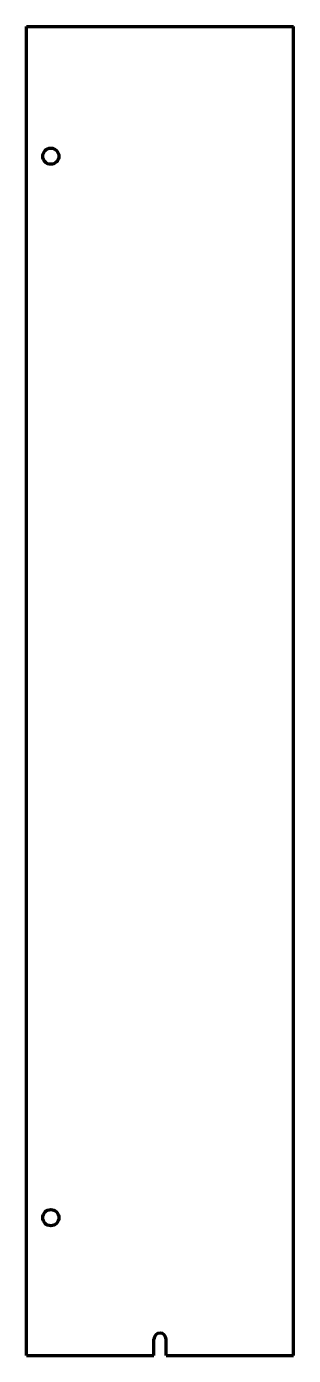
# Model space of a CAD drawing. Header units: inches. Extents: x 0 to 16.5, y 0 to 82.
import ezdxf

# ---------------------------------------------------------------- set-up
doc = ezdxf.new("R2010")
doc.units = ezdxf.units.IN
doc.header["$MEASUREMENT"] = 0
doc.layers.get('0').update_dxf_attribs({"linetype": 'CONTINUOUS'})

msp = doc.modelspace()

# ---------------------------------------------------------------- linework, layer by layer
at = {"color": 7, "lineweight": 90}
for p, q in [((0, 0), (0, 82)), ((0, 82), (16.5, 82)), ((16.5, 0), (16.5, 82)), ((7.875, 0), (7.875, 1)), ((8.625, 0), (8.625, 1)), ((0, 0), (7.875, 0)), ((8.625, 0), (16.5, 0))]:
    msp.add_line(p, q, dxfattribs=at)
for centre in [(1.5, 74), (1.5, 8.5)]:
    msp.add_circle(centre, 0.5, dxfattribs=at)
msp.add_arc((8.25, 1), 0.375, 0, 180, dxfattribs=at)

doc.saveas('drawing.dxf')
